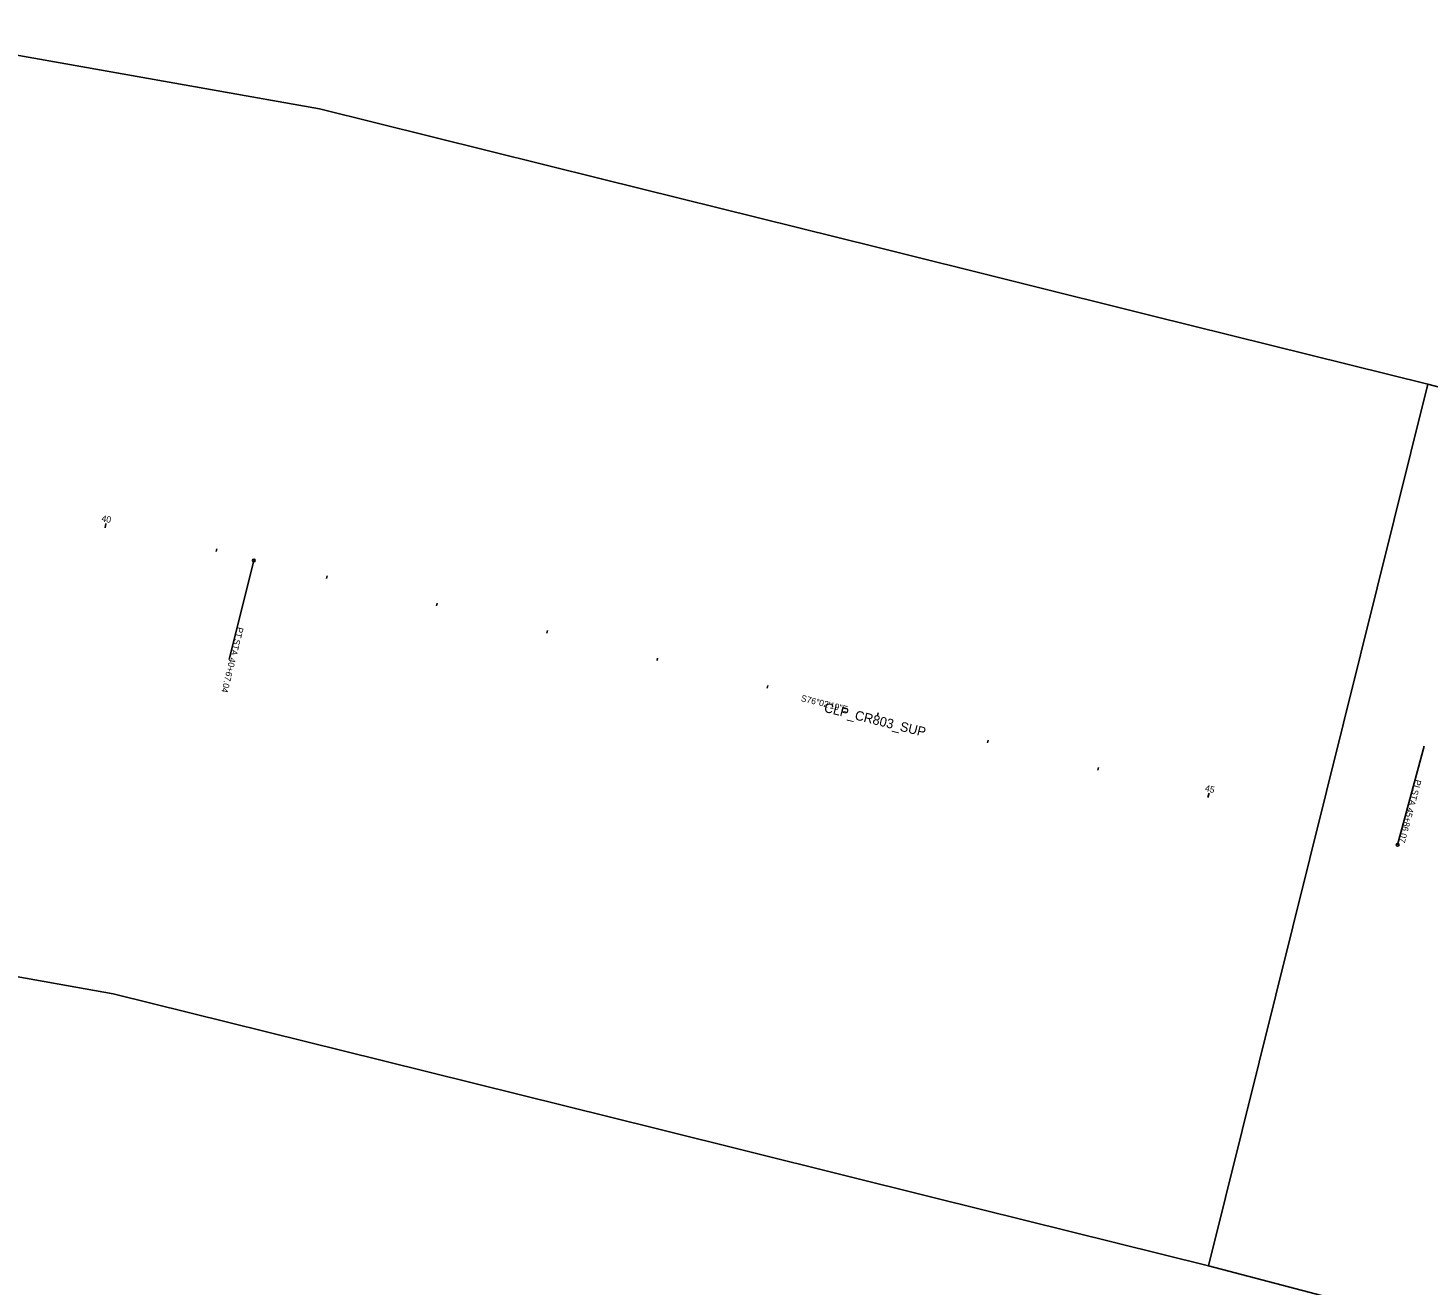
# Model space of a CAD drawing. Extents: x 1983865 to 1988704, y 752103 to 753072.
# Drawn here: x 1986883 to 1987500, y 752433 to 752987 of the extents above; entities that cross this region are included whole.
import ezdxf

# ---------------------------------------------------------------- set-up
doc = ezdxf.new("R2010")
doc.units = 0
for name, color, linetype in [('GE_P_Alignment_1000_Bearings', 7, 'Continuous'), ('GE_P_Alignment_1000_Curve_Data', 7, 'Continuous'), ('GE_P_Alignment_1000_Stations', 7, 'Continuous'), ('GE_P_Alignment_100_Curve_Data', 7, 'Continuous'), ('GE_P_Alignment_100_Distances', 7, 'Continuous'), ('GE_P_Alignment_100_Stations', 7, 'Continuous'), ('GE_P_Alignment_500_Bearings', 7, 'Continuous'), ('GE_P_Alignment_500_Curve_Data', 7, 'Continuous'), ('GE_P_Alignment_500_Distances', 7, 'Continuous'), ('GE_P_Alignment_500_Stations', 7, 'Continuous'), ('SC_Scratch1', 7, 'Continuous')]:
    doc.layers.add(name, color=color, linetype=linetype)

msp = doc.modelspace()

# ---------------------------------------------------------------- linework, layer by layer
at = {"layer": 'GE_P_Alignment_1000_Bearings'}
for p, q in [((1986982.77, 752752.89), (1986971.91, 752709.22)), ((1987486.46, 752627.67), (1987498.11, 752671.14))]:
    msp.add_line(p, q, dxfattribs=at)
for centre in [(1986982.77, 752752.89), (1987486.46, 752627.67)]:
    msp.add_circle(centre, 0.6, dxfattribs=at)
at = {"layer": 'GE_P_Alignment_1000_Curve_Data'}
for p, q in [((1986917.28, 752767.2), (1986917.65, 752769.16)), ((1987402.94, 752648.43), (1987403.23, 752649.6))]:
    msp.add_line(p, q, dxfattribs=at)
at = {"layer": 'GE_P_Alignment_100_Curve_Data'}
for p, q in [((1986966.2, 752756.88), (1986966.48, 752758.05)), ((1987063.28, 752732.88), (1987063.57, 752734.04)), ((1987160.32, 752708.75), (1987160.61, 752709.92)), ((1987257.37, 752684.62), (1987257.66, 752685.79)), ((1987354.42, 752660.5), (1987354.71, 752661.66)), ((1987451.46, 752636.37), (1987451.75, 752637.53))]:
    msp.add_line(p, q, dxfattribs=at)
at = {"layer": 'GE_P_Alignment_500_Bearings'}
for p, q in [((1986982.77, 752752.89), (1986971.91, 752709.22)), ((1987486.46, 752627.67), (1987498.11, 752671.14))]:
    msp.add_line(p, q, dxfattribs=at)
for centre in [(1986982.77, 752752.89), (1987486.46, 752627.67)]:
    msp.add_circle(centre, 0.6, dxfattribs=at)
at = {"layer": 'GE_P_Alignment_500_Curve_Data'}
for p, q in [((1986917.28, 752767.2), (1986917.65, 752769.16)), ((1987014.76, 752744.94), (1987015.04, 752746.11)), ((1987111.8, 752720.81), (1987112.09, 752721.98)), ((1987208.85, 752696.69), (1987209.14, 752697.85)), ((1987305.89, 752672.56), (1987306.18, 752673.73)), ((1987402.94, 752648.43), (1987403.42, 752650.37))]:
    msp.add_line(p, q, dxfattribs=at)
at = {"layer": 'SC_Scratch1'}
for points in [[(1986215.67, 752981.55), (1986221.51, 752581.59), (1986346.5, 752583.42), (1986471.48, 752585.25), (1986595.15, 752586.65), (1986715.46, 752587.34), (1986818.8, 752580.21), (1986920.79, 752562.11), (1987039.3, 752532.75), (1987160.6, 752502.59), (1987281.91, 752472.43), (1987403.22, 752442.28), (1987499.73, 752830.46), (1987378.42, 752860.62), (1987257.11, 752890.78), (1987135.8, 752920.93), (1987011.64, 752951.65), (1986867.59, 752977.23), (1986721.64, 752987.29), (1986591.96, 752986.63), (1986465.64, 752985.2), (1986340.66, 752983.38)], [(1987499.73, 752830.46), (1987403.22, 752442.28), (1987520.63, 752411.47), (1987637.12, 752378.75), (1987761.58, 752344.85), (1987884.71, 752311.96), (1988012.67, 752282.96), (1988126.36, 752255.02), (1988121.42, 752332.61), (1988335.47, 752186.02), (1988453.34, 752144.38), (1988571.2, 752102.75), (1988704.43, 752479.91), (1988586.56, 752521.55), (1988468.7, 752563.18), (1988470.57, 752527.78), (1988228.42, 752641.78), (1988099.35, 752673.46), (1987983.48, 752699.58), (1987865.08, 752731.23), (1987748.32, 752762.99), (1987624.13, 752797.84)]]:
    msp.add_lwpolyline(points, close=True, dxfattribs=at)

# ---------------------------------------------------------------- texts
at = {"layer": 'GE_P_Alignment_1000_Bearings'}
for s, rotation, p in [('PT', 256.03861, (1986975.57, 752723.77)), (' STA. ', 256.03861, (1986974.51, 752719.49)), ('40+67.04', 256.03861, (1986972.23, 752710.31)), ('PI', 255.00426, (1987494.27, 752656.64)), (' STA. ', 255.00426, (1987493.39, 752653.36)), ('45+86.07', 255.00426, (1987490.94, 752644.23))]:
    msp.add_text(s, height=2.8, rotation=rotation, dxfattribs=at).set_placement(p)
at = {"layer": 'GE_P_Alignment_1000_Curve_Data'}
msp.add_text('40', height=2.8, rotation=349.32165, dxfattribs=at).set_placement((1986915.56, 752770.11))
at = {"layer": 'GE_P_Alignment_1000_Stations'}
msp.add_text('CLP_CR803_SUP', height=4.1667, rotation=346.03861, dxfattribs=at).set_placement((1987233.61, 752686.24))
at = {"layer": 'GE_P_Alignment_100_Distances'}
msp.add_text('CLP_CR803_SUP', height=4.1667, rotation=346.03861, dxfattribs=at).set_placement((1987233.61, 752686.24))
at = {"layer": 'GE_P_Alignment_100_Stations'}
msp.add_text('S76°02\'19"E', height=2.8, rotation=346.03861, dxfattribs=at).set_placement((1987223.52, 752690.98))
at = {"layer": 'GE_P_Alignment_500_Bearings'}
for s, rotation, p in [('PT', 256.03861, (1986975.57, 752723.77)), (' STA. ', 256.03861, (1986974.51, 752719.49)), ('40+67.04', 256.03861, (1986972.23, 752710.31)), ('PI', 255.00426, (1987494.27, 752656.64)), (' STA. ', 255.00426, (1987493.39, 752653.36)), ('45+86.07', 255.00426, (1987490.94, 752644.23))]:
    msp.add_text(s, height=2.8, rotation=rotation, dxfattribs=at).set_placement(p)
at = {"layer": 'GE_P_Alignment_500_Curve_Data'}
for s, rotation, p in [('40', 349.32165, (1986915.56, 752770.11)), ('45', 346.03861, (1987401.43, 752651.43))]:
    msp.add_text(s, height=2.8, rotation=rotation, dxfattribs=at).set_placement(p)
at = {"layer": 'GE_P_Alignment_500_Distances'}
msp.add_text('CLP_CR803_SUP', height=4.1667, rotation=346.03861, dxfattribs=at).set_placement((1987233.61, 752686.24))
at = {"layer": 'GE_P_Alignment_500_Stations'}
msp.add_text('S76°02\'19"E', height=2.8, rotation=346.03861, dxfattribs=at).set_placement((1987223.52, 752690.98))

doc.saveas('drawing.dxf')
